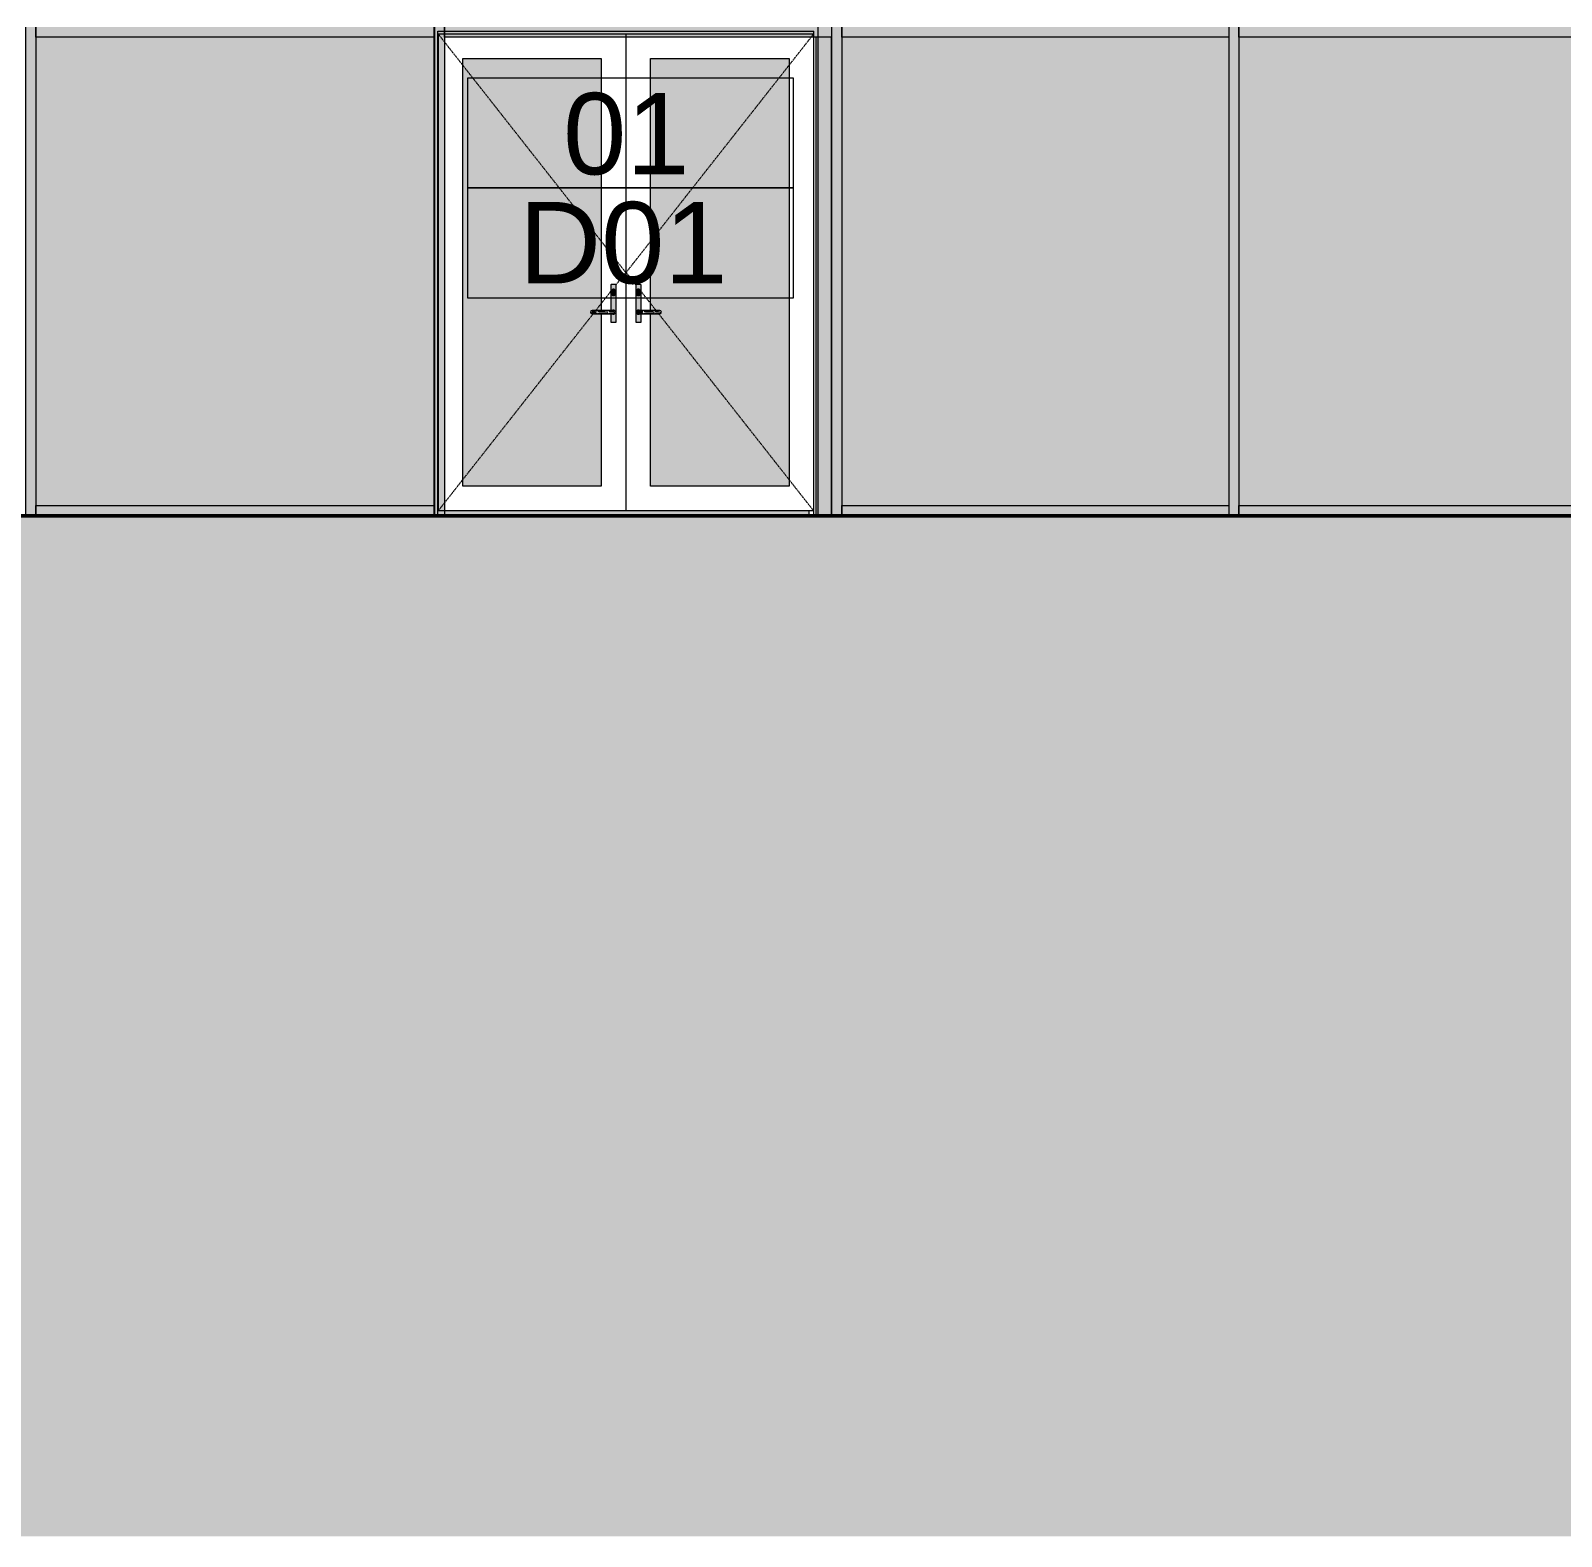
# Model space of a CAD drawing. Header units: millimetres. Extents: x -2361666 to -2009843, y -375 to 29863.
# Drawn here: x -2220495 to -2212978, y 188 to 7583 of the extents above; entities that cross this region are included whole.
import ezdxf

# ---------------------------------------------------------------- set-up
doc = ezdxf.new("R2010")
doc.units = ezdxf.units.MM
doc.linetypes.add('AEC_Center', pattern=[24, 12, -4, 4, -4])
doc.linetypes.add('Dash Small', pattern=[9, 3, -1.5, 3, -1.5])
for name, color, linetype, lineweight in [('A-DETL', 90, 'Continuous', 50), ('A-DETL-GENF', 92, 'Continuous', 5), ('A-DOOR', 31, 'Continuous', 5), ('A-DOOR-FRAM', 31, 'Continuous', 5), ('A-DOOR-GLAZ', 31, 'Continuous', 5), ('A-DOOR-IDEN', 31, 'Continuous', 5), ('A-FLOR-LEVL', 51, 'Continuous', 5), ('A-GLAZ-CURT', 52, 'Continuous', 5), ('A-GLAZ-CWMG', 51, 'Continuous', 5), ('A-WALL', 113, 'Continuous', 5)]:
    doc.layers.add(name, color=color, linetype=linetype, lineweight=lineweight)
doc.styles.add('Arial_2', font='arial.ttf', dxfattribs={"height": 400})

# ---------------------------------------------------------------- blocks, each defined once
blk = doc.blocks.new('System Panel - Glazed-2890822-SOUTH EAST - PART A')
at = {"layer": 'A-GLAZ-CURT'}
blk.add_hatch(color=256, dxfattribs=at).paths.add_polyline_path([(-975143.1, 5250), (-973336.1, 5250), (-973336.1, 7550), (-975143.1, 7550), (-975143.1, 5253.4)])
blk = doc.blocks.new('Rectangular Mullion - 50x100mm-2890358-SOUTH EAST - PART A')
at = {"layer": 'A-GLAZ-CWMG'}
blk.add_hatch(color=256, dxfattribs=at).paths.add_polyline_path([(-973336.0618, 5200), (-973336.0618, 5250), (-975143.0618, 5250), (-975143.0618, 5200), (-973346.0618, 5200)])
for p, q in [((-975143.0618, 5200), (-975143.0618, 5250)), ((-975143.0618, 5250), (-973336.0618, 5250)), ((-973336.0618, 5250), (-973336.0618, 5200))]:
    blk.add_line(p, q, dxfattribs=at)
blk = doc.blocks.new('System Panel - Glazed-V209-SOUTH EAST - PART A')
at = {"layer": 'A-GLAZ-CURT'}
blk.add_hatch(color=256, dxfattribs=at).paths.add_polyline_path([(-975193.0618, 5250), (-975193.0618, 7550), (-977093.0618, 7550), (-977093.0618, 5250), (-975262.6101, 5250)])
blk = doc.blocks.new('System Panel - Glazed-1779786-SOUTH EAST - PART A')
at = {"layer": 'A-GLAZ-CURT'}
blk.add_hatch(color=256, dxfattribs=at).paths.add_polyline_path([(-979414.3, 5250), (-979095.9, 5250), (-979095.9, 7550), (-981051, 7550), (-981051, 5250), (-979421.8, 5250)])
blk = doc.blocks.new('Rectangular Mullion - 50x100mm-V211-SOUTH EAST - PART A')
at = {"layer": 'A-GLAZ-CWMG'}
blk.add_hatch(color=256, dxfattribs=at).paths.add_polyline_path([(-975193.0618, 5200), (-975193.0618, 5250), (-977093.0618, 5250), (-977093.0618, 5200), (-975262.6101, 5200)])
for p, q in [((-977093.0618, 5200), (-977093.0618, 5250)), ((-977093.0618, 5250), (-975193.0618, 5250)), ((-975193.0618, 5250), (-975193.0618, 5200))]:
    blk.add_line(p, q, dxfattribs=at)
blk = doc.blocks.new('Rectangular Mullion - 50x100mm-1779784-SOUTH EAST - PART A')
at = {"layer": 'A-GLAZ-CWMG'}
blk.add_hatch(color=256, dxfattribs=at).paths.add_polyline_path([(-979170.1, 5200), (-979093.1, 5200), (-979093.1, 5250), (-981051, 5250), (-981051, 5200), (-979374.8, 5200)])
for p, q in [((-981051, 5200), (-981051, 5250)), ((-981051, 5250), (-979093.1, 5250)), ((-979093.1, 5250), (-979093.1, 5200))]:
    blk.add_line(p, q, dxfattribs=at)
blk = doc.blocks.new('Rectangular Mullion - 50x100mm-V213-SOUTH EAST - PART A')
at = {"layer": 'A-GLAZ-CWMG'}
blk.add_hatch(color=256, dxfattribs=at).paths.add_polyline_path([(-975193.0618, 5200), (-975143.0618, 5200), (-975143.0618, 7600), (-975193.0618, 7600), (-975193.0618, 5208.04855)])
for p, q in [((-975193.0618, 7600), (-975193.0618, 5200)), ((-975143.0618, 7600), (-975143.0618, 5200))]:
    blk.add_line(p, q, dxfattribs=at)
blk = doc.blocks.new('Rectangular Mullion - 50x100mm-2890359-SOUTH EAST - PART A')
at = {"layer": 'A-GLAZ-CWMG'}
blk.add_hatch(color=256, dxfattribs=at).paths.add_polyline_path([(-973526, 7550), (-973336.1, 7550), (-973336.1, 7600), (-975143.1, 7600), (-975143.1, 7550), (-973553.1, 7550)])
for p, q in [((-975143.1, 7550), (-975143.1, 7600)), ((-973336.1, 7600), (-973336.1, 7550)), ((-973336.1, 7550), (-975143.1, 7550))]:
    blk.add_line(p, q, dxfattribs=at)
blk = doc.blocks.new('Rectangular Mullion - 50x100mm-V214-SOUTH EAST - PART A')
at = {"layer": 'A-GLAZ-CWMG'}
blk.add_hatch(color=256, dxfattribs=at).paths.add_polyline_path([(-975427.7, 7550), (-975193.1, 7550), (-975193.1, 7600), (-977093.1, 7600), (-977093.1, 7550), (-975429.1, 7550)])
for p, q in [((-977093.1, 7550), (-977093.1, 7600)), ((-975193.1, 7600), (-975193.1, 7550)), ((-975193.1, 7550), (-977093.1, 7550))]:
    blk.add_line(p, q, dxfattribs=at)
blk = doc.blocks.new('Rectangular Mullion - 50x100mm-1779785-SOUTH EAST - PART A')
at = {"layer": 'A-GLAZ-CWMG'}
blk.add_hatch(color=256, dxfattribs=at).paths.add_polyline_path([(-980146.9, 7550), (-979093.1, 7550), (-979093.1, 7600), (-981051, 7600), (-981051, 7550), (-980635.4, 7550)])
for p, q in [((-981051, 7550), (-981051, 7600)), ((-979093.1, 7600), (-979093.1, 7550)), ((-979093.1, 7550), (-981051, 7550))]:
    blk.add_line(p, q, dxfattribs=at)
blk = doc.blocks.new('X_Door-Panel-Hinge-Standard - Standard-V216-SOUTH EAST - PART A')
at = {"layer": 'A-DOOR-GLAZ'}
h = blk.add_hatch(color=256, dxfattribs=at)
h.paths.add_polyline_path([(-978013.9, 6206.9), (-978012.9, 6194.3), (-978008.2, 6200), (-978012.9, 6205.7)])
h.paths.add_polyline_path([(-977949, 5345), (-977351.9, 5345), (-977351.9, 7445), (-978031.9, 7445), (-978031.9, 6207.7), (-977986.6, 6205.7), (-977984.7, 6197.9), (-977987.7, 6192.1), (-977996.4, 6193.9), (-978008.2, 6192.9), (-978031.9, 6192.3), (-978031.9, 5345)])
at = {"layer": 'A-DOOR', "linetype": 'Dash Small'}
for p, q in [((-978151.9, 6395), (-977231.9, 7565)), ((-978104.4, 6334.5), (-978151.9, 6395)), ((-978003.8, 6206.6), (-978078.9, 6302.2)), ((-977231.9, 5225), (-977993.5, 6193.6))]:
    blk.add_line(p, q, dxfattribs=at)
at = {"layer": 'A-DOOR'}
for p, q in [((-978151.9, 5225), (-978151.9, 7565)), ((-977231.9, 7565), (-978151.9, 7565)), ((-977231.9, 7565), (-977231.9, 5225)), ((-978031.9, 7445), (-977351.9, 7445)), ((-978031.9, 6207.7), (-978031.9, 7445)), ((-977351.9, 7445), (-977351.9, 5345)), ((-978031.9, 5345), (-978031.9, 6192.6)), ((-977351.9, 5345), (-978031.9, 5345)), ((-977231.9, 5225), (-978151.9, 5225))]:
    blk.add_line(p, q, dxfattribs=at)
blk = doc.blocks.new('X_Door-Panel-Hinge-Standard - Standard-V217-SOUTH EAST - PART A')
at = {"layer": 'A-DOOR-GLAZ'}
h = blk.add_hatch(color=256, dxfattribs=at)
h.paths.add_polyline_path([(-978291.9, 6193.1), (-978293, 6205.6), (-978297.7, 6200), (-978293, 6194.3)])
h.paths.add_polyline_path([(-978925.9, 5345), (-978273.9, 5345), (-978273.9, 6192.3), (-978318.7, 6193.2), (-978322.3, 6200), (-978318.2, 6207.9), (-978309.4, 6206.1), (-978297.7, 6207.1), (-978273.9, 6207.7), (-978273.9, 7445), (-978953.9, 7445), (-978953.9, 5345)])
at = {"layer": 'A-DOOR', "linetype": 'Dash Small'}
for p, q in [((-978153.9, 6395), (-979073.9, 7565)), ((-978201.5, 6334.5), (-978153.9, 6395)), ((-978302.1, 6206.6), (-978226.9, 6302.2)), ((-979073.9, 5225), (-978312.3, 6193.6))]:
    blk.add_line(p, q, dxfattribs=at)
at = {"layer": 'A-DOOR'}
for p, q in [((-979073.9, 5225), (-979073.9, 7565)), ((-978153.9, 7565), (-979073.9, 7565)), ((-978153.9, 7565), (-978153.9, 5225)), ((-978953.9, 5345), (-978953.9, 7445)), ((-978953.9, 7445), (-978273.9, 7445)), ((-978273.9, 7445), (-978273.9, 6207.7)), ((-978273.9, 6192.6), (-978273.9, 5345)), ((-978273.9, 5345), (-978953.9, 5345)), ((-978153.9, 5225), (-979073.9, 5225))]:
    blk.add_line(p, q, dxfattribs=at)
blk = doc.blocks.new('X_Door-Frame-Wood - Standard-V218-SOUTH EAST - PART A')
at = {"layer": 'A-DOOR-FRAM'}
for p, q in [((-979095.9, 7600), (-979095.9, 5200)), ((-977209.9, 7600), (-977209.9, 5200)), ((-979075.9, 5200), (-979075.9, 7580)), ((-979075.9, 7580), (-977229.9, 7580)), ((-977229.9, 5200), (-977229.9, 7580)), ((-977254.9, 5225), (-977254.9, 5200))]:
    blk.add_line(p, q, dxfattribs=at)
blk = doc.blocks.new('X_Door-Handle-Lockwood 4800 Series Lever - Standard-V219-SOUTH EAST - PART A')
at = {"layer": 'A-DOOR'}
h = blk.add_hatch(color=256, dxfattribs=at)
h.paths.add_polyline_path([(-978218.9, 6150), (-978200.9, 6151), (-978203.3, 6310.1), (-978206.9, 6283.9), (-978213.9, 6281), (-978221, 6283.9), (-978223.9, 6291), (-978225.9, 6323.7), (-978226.9, 6334), (-978226.9, 6207.5), (-978218.9, 6208.7), (-978211.4, 6209.7), (-978205.3, 6205), (-978204.3, 6197.4), (-978208.9, 6191.3), (-978216.5, 6190.3), (-978226.9, 6192.5), (-978225.9, 6150), (-978221, 6150)])
h.paths.add_polyline_path([(-978204.3, 6305.6), (-978201.9, 6335), (-978226.9, 6334), (-978221.8, 6309), (-978216.5, 6312.7), (-978208.9, 6311.7), (-978205.3, 6308)])
for points in [[(-978213.9, 6281), (-978208, 6283.9), (-978203.9, 6291), (-978205.3, 6308), (-978217.8, 6311.7), (-978223.6, 6305.6), (-978223.6, 6288.4), (-978216.5, 6281.7), (-978215.2, 6281.3)], [(-978315.7, 6200), (-978296, 6202.1), (-978291.9, 6206.9), (-978319, 6206.3), (-978322.3, 6200), (-978315.8, 6200)], [(-978318.2, 6192.1), (-978309.4, 6193.9), (-978299.9, 6192.8), (-978293, 6194.3), (-978299.9, 6200), (-978322.3, 6200), (-978318.7, 6193.2)], [(-978291.9, 6200), (-978240.9, 6202.1), (-978240.9, 6207.7), (-978291.9, 6205.7), (-978291.9, 6202.1)], [(-978291.9, 6192.3), (-978240.9, 6194.3), (-978240.9, 6200), (-978291.9, 6197.9), (-978291.9, 6192.8)], [(-978230.5, 6192.1), (-978211.4, 6194.7), (-978211.4, 6200), (-978236.9, 6197.9), (-978240.9, 6193.1), (-978234.6, 6192.5)], [(-978220.7, 6200), (-978210.6, 6200), (-978213.8, 6206), (-978234.6, 6207.5), (-978239.9, 6205.7), (-978234.6, 6200), (-978221, 6200)]]:
    blk.add_hatch(color=256, dxfattribs=at).paths.add_polyline_path(points)
for p, q in [((-978226.9, 6334), (-978226.9, 6207.5)), ((-978201.9, 6335), (-978225.9, 6335)), ((-978200.9, 6151), (-978200.9, 6334)), ((-978223.9, 6303), (-978223.9, 6291)), ((-978203.9, 6291), (-978203.9, 6303)), ((-978240.9, 6208), (-978291.9, 6208)), ((-978291.9, 6192), (-978240.9, 6192)), ((-978226.9, 6192.5), (-978226.9, 6151)), ((-978225.9, 6150), (-978201.9, 6150))]:
    blk.add_line(p, q, dxfattribs=at)
at = {"layer": 'A-DOOR', "flags": 128}
for points in [[(-978291.9, 6208), (-978293, 6208), (-978294.1, 6208), (-978295.2, 6208), (-978296.2, 6208), (-978297.3, 6208), (-978298.4, 6208), (-978299.4, 6208), (-978300.4, 6208), (-978301.5, 6208), (-978302.5, 6208), (-978303.4, 6208), (-978304.4, 6208), (-978305.4, 6208), (-978306.3, 6208), (-978307.2, 6208), (-978308.1, 6208), (-978308.9, 6208), (-978309.7, 6208), (-978310.5, 6208), (-978311.3, 6208), (-978312, 6208), (-978312.8, 6208), (-978313.4, 6208), (-978314.1, 6208), (-978314.7, 6208), (-978315.2, 6208), (-978315.8, 6208), (-978316.2, 6208), (-978316.7, 6208), (-978317.1, 6208), (-978317.5, 6208), (-978317.8, 6208), (-978318.1, 6208), (-978318.3, 6208), (-978318.5, 6208), (-978318.7, 6208), (-978318.8, 6208), (-978318.9, 6208), (-978318.9, 6208)], [(-978318.9, 6192), (-978318.9, 6192), (-978318.9, 6192), (-978318.7, 6192), (-978318.6, 6192), (-978318.4, 6192), (-978318.2, 6192), (-978317.9, 6192), (-978317.6, 6192), (-978317.2, 6192), (-978316.8, 6192), (-978316.4, 6192), (-978315.9, 6192), (-978315.4, 6192), (-978314.8, 6192), (-978314.2, 6192), (-978313.6, 6192), (-978312.9, 6192), (-978312.2, 6192), (-978311.5, 6192), (-978310.8, 6192), (-978310, 6192), (-978309.1, 6192), (-978308.3, 6192), (-978307.4, 6192), (-978306.5, 6192), (-978305.6, 6192), (-978304.7, 6192), (-978303.7, 6192), (-978302.7, 6192), (-978301.7, 6192), (-978300.7, 6192), (-978299.7, 6192), (-978298.6, 6192), (-978297.6, 6192), (-978296.5, 6192), (-978295.5, 6192), (-978294.4, 6192), (-978293.3, 6192), (-978292.2, 6192), (-978291.9, 6192)], [(-978213.9, 6208), (-978214, 6208), (-978214, 6208), (-978214.1, 6208), (-978214.3, 6208), (-978214.5, 6208), (-978214.7, 6208), (-978215, 6208), (-978215.3, 6208), (-978215.7, 6208), (-978216.1, 6208), (-978216.5, 6208), (-978217, 6208), (-978217.5, 6208), (-978218.1, 6208), (-978218.7, 6208), (-978219.3, 6208), (-978219.9, 6208), (-978220.6, 6208), (-978221.4, 6208), (-978222.1, 6208), (-978222.9, 6208), (-978223.7, 6208), (-978224.6, 6208), (-978225.5, 6208), (-978226.4, 6208), (-978227.3, 6208), (-978228.2, 6208), (-978229.2, 6208), (-978230.2, 6208), (-978231.2, 6208), (-978232.2, 6208), (-978233.2, 6208), (-978234.2, 6208), (-978235.3, 6208), (-978236.4, 6208), (-978237.4, 6208), (-978238.5, 6208), (-978239.6, 6208), (-978240.6, 6208), (-978240.9, 6208)], [(-978240.9, 6192), (-978239.9, 6192), (-978238.8, 6192), (-978237.7, 6192), (-978236.6, 6192), (-978235.6, 6192), (-978234.5, 6192), (-978233.5, 6192), (-978232.4, 6192), (-978231.4, 6192), (-978230.4, 6192), (-978229.4, 6192), (-978228.5, 6192), (-978227.5, 6192), (-978226.6, 6192), (-978225.7, 6192), (-978224.8, 6192), (-978224, 6192), (-978223.1, 6192), (-978222.3, 6192), (-978221.6, 6192), (-978220.8, 6192), (-978220.1, 6192), (-978219.5, 6192), (-978218.8, 6192), (-978218.2, 6192), (-978217.7, 6192), (-978217.1, 6192), (-978216.6, 6192), (-978216.2, 6192), (-978215.8, 6192), (-978215.4, 6192), (-978215.1, 6192), (-978214.8, 6192), (-978214.5, 6192), (-978214.3, 6192), (-978214.2, 6192), (-978214.1, 6192), (-978214, 6192), (-978213.9, 6192)]]:
    blk.add_lwpolyline(points, dxfattribs=at)
at = {"layer": 'A-DOOR'}
for centre, radius, start, end in [((-978225.9, 6334), 1, 90, 180), ((-978201.9, 6334), 1, 0, 90), ((-978213.9, 6303), 10, 360, 180), ((-978213.9, 6291), 10, 180, 0), ((-978213.9, 6291), 10, 195, 210), ((-978213.9, 6303), 10, 0, 120), ((-978213.9, 6291), 10, 240, 300), ((-978213.9, 6291), 10, 315, 0), ((-978213.9, 6303), 10, 0, 15), ((-978213.9, 6303), 10, 0, 15), ((-978318.9, 6200), 8, 90, 270), ((-978318.9, 6200), 8, 90, 180), ((-978318.9, 6200), 8, 180, 270), ((-978318.9, 6200), 8, 60, 62.91343), ((-978318.9, 6200), 8, 297.08657, 300), ((-978213.9, 6200), 10, 0, 135), ((-978213.9, 6200), 10, 225, 0), ((-978213.9, 6200), 8, 0, 120), ((-978213.9, 6200), 8, 240, 0), ((-978213.9, 6200), 8, 270, 90), ((-978225.9, 6151), 1, 180, 270), ((-978201.9, 6151), 1, 270, 0)]:
    blk.add_arc(centre, radius, start, end, dxfattribs=at)
blk = doc.blocks.new('X_Door-Handle-Lockwood 4800 Series Lever - Standard-V220-SOUTH EAST - PART A')
at = {"layer": 'A-DOOR'}
h = blk.add_hatch(color=256, dxfattribs=at)
h.paths.add_polyline_path([(-978096.9, 6150), (-978078.9, 6151), (-978078.9, 6192.5), (-978086.9, 6191.3), (-978094.5, 6190.3), (-978100.6, 6195), (-978101.6, 6202.6), (-978096.9, 6208.7), (-978089.4, 6209.7), (-978078.9, 6207.5), (-978081.3, 6310.1), (-978084.9, 6283.9), (-978091.9, 6281), (-978099, 6283.9), (-978101.9, 6291), (-978103.9, 6323.7), (-978104.9, 6334), (-978103.9, 6150), (-978099, 6150)])
h.paths.add_polyline_path([(-978101.6, 6305.6), (-978096.9, 6311.7), (-978089.4, 6312.7), (-978083.3, 6308), (-978081.8, 6310.1), (-978079.9, 6335), (-978104.9, 6334), (-978101.9, 6308)])
for points in [[(-978091.9, 6281), (-978084.9, 6285), (-978081.9, 6291), (-978084, 6308.6), (-978091.8, 6311.7), (-978101.2, 6305.6), (-978101.9, 6303), (-978100.6, 6288.7), (-978094.5, 6281.7), (-978093.2, 6281.3)], [(-978075.3, 6192.1), (-978066, 6194.4), (-978071.3, 6200), (-978095.3, 6200), (-978094.5, 6194.3), (-978076.4, 6192.2)], [(-978071.3, 6200), (-978069, 6202.1), (-978064.9, 6206.9), (-978086.4, 6206.7), (-978094.5, 6205.3), (-978094.5, 6200), (-978075.3, 6200)], [(-978031.9, 6200), (-978013.9, 6202.1), (-978013.9, 6207.7), (-978064.9, 6205.7), (-978064.9, 6200)], [(-978031.9, 6192.3), (-978013.9, 6194.3), (-978013.9, 6200), (-978064.9, 6197.9), (-978064.9, 6192.3)], [(-977987.7, 6192.1), (-977983.6, 6200), (-978009.9, 6197.9), (-978013.9, 6193.1), (-977989.9, 6193.1)], [(-978008.2, 6200), (-977984.7, 6202.1), (-977987.7, 6207.9), (-977996.4, 6206.1), (-978006, 6207.2), (-978012.9, 6205.6), (-978009.8, 6201.9)]]:
    blk.add_hatch(color=256, dxfattribs=at).paths.add_polyline_path(points)
for p, q in [((-978104.9, 6334), (-978104.9, 6151)), ((-978079.9, 6335), (-978103.9, 6335)), ((-978078.9, 6207.5), (-978078.9, 6334)), ((-978101.9, 6303), (-978101.9, 6291)), ((-978081.9, 6291), (-978081.9, 6303)), ((-978078.9, 6151), (-978078.9, 6192.5)), ((-978013.9, 6208), (-978064.9, 6208)), ((-978064.9, 6192), (-978013.9, 6192)), ((-978103.9, 6150), (-978079.9, 6150))]:
    blk.add_line(p, q, dxfattribs=at)
at = {"layer": 'A-DOOR', "flags": 128}
for points in [[(-978064.9, 6208), (-978066, 6208), (-978067.1, 6208), (-978068.2, 6208), (-978069.2, 6208), (-978070.3, 6208), (-978071.4, 6208), (-978072.4, 6208), (-978073.4, 6208), (-978074.5, 6208), (-978075.5, 6208), (-978076.4, 6208), (-978077.4, 6208), (-978078.4, 6208), (-978079.3, 6208), (-978080.2, 6208), (-978081.1, 6208), (-978081.9, 6208), (-978082.7, 6208), (-978083.5, 6208), (-978084.3, 6208), (-978085, 6208), (-978085.8, 6208), (-978086.4, 6208), (-978087.1, 6208), (-978087.7, 6208), (-978088.2, 6208), (-978088.8, 6208), (-978089.2, 6208), (-978089.7, 6208), (-978090.1, 6208), (-978090.5, 6208), (-978090.8, 6208), (-978091.1, 6208), (-978091.3, 6208), (-978091.5, 6208), (-978091.7, 6208), (-978091.8, 6208), (-978091.9, 6208), (-978091.9, 6208)], [(-978091.9, 6192), (-978091.9, 6192), (-978091.9, 6192), (-978091.7, 6192), (-978091.6, 6192), (-978091.4, 6192), (-978091.2, 6192), (-978090.9, 6192), (-978090.6, 6192), (-978090.2, 6192), (-978089.8, 6192), (-978089.4, 6192), (-978088.9, 6192), (-978088.4, 6192), (-978087.8, 6192), (-978087.2, 6192), (-978086.6, 6192), (-978085.9, 6192), (-978085.2, 6192), (-978084.5, 6192), (-978083.8, 6192), (-978083, 6192), (-978082.1, 6192), (-978081.3, 6192), (-978080.4, 6192), (-978079.5, 6192), (-978078.6, 6192), (-978077.7, 6192), (-978076.7, 6192), (-978075.7, 6192), (-978074.7, 6192), (-978073.7, 6192), (-978072.7, 6192), (-978071.6, 6192), (-978070.6, 6192), (-978069.5, 6192), (-978068.5, 6192), (-978067.4, 6192), (-978066.3, 6192), (-978065.2, 6192), (-978064.9, 6192)], [(-977986.9, 6208), (-977987, 6208), (-977987, 6208), (-977987.1, 6208), (-977987.3, 6208), (-977987.5, 6208), (-977987.7, 6208), (-977988, 6208), (-977988.3, 6208), (-977988.7, 6208), (-977989.1, 6208), (-977989.5, 6208), (-977990, 6208), (-977990.5, 6208), (-977991.1, 6208), (-977991.7, 6208), (-977992.3, 6208), (-977992.9, 6208), (-977993.6, 6208), (-977994.4, 6208), (-977995.1, 6208), (-977995.9, 6208), (-977996.7, 6208), (-977997.6, 6208), (-977998.5, 6208), (-977999.4, 6208), (-978000.3, 6208), (-978001.2, 6208), (-978002.2, 6208), (-978003.2, 6208), (-978004.2, 6208), (-978005.2, 6208), (-978006.2, 6208), (-978007.2, 6208), (-978008.3, 6208), (-978009.4, 6208), (-978010.4, 6208), (-978011.5, 6208), (-978012.6, 6208), (-978013.6, 6208), (-978013.9, 6208)], [(-978013.9, 6192), (-978012.9, 6192), (-978011.8, 6192), (-978010.7, 6192), (-978009.6, 6192), (-978008.6, 6192), (-978007.5, 6192), (-978006.5, 6192), (-978005.4, 6192), (-978004.4, 6192), (-978003.4, 6192), (-978002.4, 6192), (-978001.5, 6192), (-978000.5, 6192), (-977999.6, 6192), (-977998.7, 6192), (-977997.8, 6192), (-977997, 6192), (-977996.1, 6192), (-977995.3, 6192), (-977994.6, 6192), (-977993.8, 6192), (-977993.1, 6192), (-977992.5, 6192), (-977991.8, 6192), (-977991.2, 6192), (-977990.7, 6192), (-977990.1, 6192), (-977989.6, 6192), (-977989.2, 6192), (-977988.8, 6192), (-977988.4, 6192), (-977988.1, 6192), (-977987.8, 6192), (-977987.5, 6192), (-977987.3, 6192), (-977987.2, 6192), (-977987.1, 6192), (-977987, 6192), (-977986.9, 6192)]]:
    blk.add_lwpolyline(points, dxfattribs=at)
at = {"layer": 'A-DOOR'}
for centre, radius, start, end in [((-978103.9, 6334), 1, 90, 180), ((-978079.9, 6334), 1, 0, 90), ((-978091.9, 6303), 10, 0, 180), ((-978091.9, 6303), 10, 60, 180), ((-978091.9, 6303), 10, 165, 180), ((-978091.9, 6303), 10, 165, 180), ((-978091.9, 6291), 10, 180, 0), ((-978091.9, 6291), 10, 180, 225), ((-978091.9, 6291), 10, 240, 300), ((-978091.9, 6303), 10, 0, 30), ((-978091.9, 6291), 10, 330, 345), ((-978091.9, 6303), 10, 0, 15), ((-978091.9, 6303), 10, 0, 15), ((-978091.9, 6200), 10, 45, 180), ((-978091.9, 6200), 10, 180, 315), ((-978091.9, 6200), 8, 90, 270), ((-978091.9, 6200), 8, 60, 180), ((-978091.9, 6200), 8, 180, 300), ((-977986.9, 6200), 8, 270, 90), ((-977986.9, 6200), 8, 0, 90), ((-977986.9, 6200), 8, 270, 0), ((-978103.9, 6151), 1, 180, 270), ((-978079.9, 6151), 1, 270, 0)]:
    blk.add_arc(centre, radius, start, end, dxfattribs=at)
blk = doc.blocks.new('AA_DOOR_MARK _ TYPE MARK_HA2 - Mark _ Type Mark-1751130-SOUTH EAST - PART A')
at = {"layer": 'A-DOOR-IDEN'}
for p, q in [((-945444.7, 5027.4), (-947044.7, 5027.4)), ((-947044.7, 5027.4), (-947044.7, 4487.4)), ((-945444.7, 4487.4), (-945444.7, 5027.4)), ((-947044.7, 4487.4), (-945444.7, 4487.4)), ((-945444.7, 4487.4), (-947044.7, 4487.4)), ((-947044.7, 4487.4), (-947044.7, 3947.4)), ((-945444.7, 3947.4), (-945444.7, 4487.4)), ((-947044.7, 3947.4), (-945444.7, 3947.4))]:
    blk.add_line(p, q, dxfattribs=at)

msp = doc.modelspace()

# ---------------------------------------------------------------- hatches: boundary and pattern name
at = {"layer": 'A-DETL-GENF'}
msp.add_hatch(color=7, dxfattribs=at).paths.add_polyline_path([(-2268408.9, 187.9), (-2148300.9, 187.9), (-2148300.9, 5200), (-2229410.7, 5200), (-2268408.9, 4345.2), (-2268408.9, 1949.8)])
at = {"layer": 'A-WALL'}
msp.add_hatch(color=256, dxfattribs=at).paths.add_polyline_path([(-2216561.7, 5200), (-2216561.7, 7550), (-2216638.6, 7550), (-2216638.6, 5200), (-2216635, 5200)])
h = msp.add_hatch(color=256, dxfattribs=at)
h.paths.add_polyline_path([(-2217367.7, 5200), (-2216673.6, 5200), (-2216673.6, 5225), (-2217570.6, 5225), (-2217572.6, 5225), (-2218461.7, 5225), (-2218461.7, 5200), (-2217450.6, 5200)])
h.paths.add_polyline_path([(-2167720.6, 5200), (-2166868.9, 5200), (-2166868.9, 5225), (-2168560.6, 5225), (-2168560.6, 5200), (-2167731.7, 5200)])
h.paths.add_polyline_path([(-2186606, 5200), (-2184939.1, 5200), (-2184939.1, 5225), (-2186606, 5225)])

# ---------------------------------------------------------------- linework, layer by layer
at = {"layer": 'A-DETL'}
msp.add_line((-2148300.9, 5200), (-2229410.7, 5200), dxfattribs=at)
at = {"layer": 'A-FLOR-LEVL', "linetype": 'AEC_Center'}
msp.add_line((-2278035.1, 5200), (-2141459.7, 5200), dxfattribs=at)
at = {"layer": 'A-WALL'}
for p, q in [((-2216561.7, 7550), (-2216638.6, 7550)), ((-2216638.6, 7550), (-2216638.6, 5200)), ((-2216561.7, 5200), (-2216561.7, 7550))]:
    msp.add_line(p, q, dxfattribs=at)

# ---------------------------------------------------------------- block references
at = {"layer": 'A-DOOR'}
for name in ['X_Door-Frame-Wood - Standard-V218-SOUTH EAST - PART A', 'X_Door-Panel-Hinge-Standard - Standard-V217-SOUTH EAST - PART A', 'X_Door-Panel-Hinge-Standard - Standard-V216-SOUTH EAST - PART A', 'X_Door-Handle-Lockwood 4800 Series Lever - Standard-V219-SOUTH EAST - PART A', 'X_Door-Handle-Lockwood 4800 Series Lever - Standard-V220-SOUTH EAST - PART A']:
    msp.add_blockref(name, (-1239418.7, 0), dxfattribs=at)
at = {"layer": 'A-DOOR-IDEN'}
msp.add_blockref('AA_DOOR_MARK _ TYPE MARK_HA2 - Mark _ Type Mark-1751130-SOUTH EAST - PART A', (-1271304.9, 2322.3), dxfattribs=at)
at = {"layer": 'A-GLAZ-CURT'}
for name in ['System Panel - Glazed-1779786-SOUTH EAST - PART A', 'System Panel - Glazed-V209-SOUTH EAST - PART A', 'System Panel - Glazed-2890822-SOUTH EAST - PART A']:
    msp.add_blockref(name, (-1239418.7, 0), dxfattribs=at)
at = {"layer": 'A-GLAZ-CWMG'}
for name, p in [('Rectangular Mullion - 50x100mm-V213-SOUTH EAST - PART A', (-1245326.6, 0)), ('Rectangular Mullion - 50x100mm-1779785-SOUTH EAST - PART A', (-1239418.7, 0)), ('Rectangular Mullion - 50x100mm-V213-SOUTH EAST - PART A', (-1243318.7, 0)), ('Rectangular Mullion - 50x100mm-V214-SOUTH EAST - PART A', (-1241368.7, 0)), ('Rectangular Mullion - 50x100mm-V213-SOUTH EAST - PART A', (-1241368.7, 0)), ('Rectangular Mullion - 50x100mm-V214-SOUTH EAST - PART A', (-1239418.7, 0)), ('Rectangular Mullion - 50x100mm-V213-SOUTH EAST - PART A', (-1239418.7, 0)), ('Rectangular Mullion - 50x100mm-2890359-SOUTH EAST - PART A', (-1239418.7, 0)), ('Rectangular Mullion - 50x100mm-1779784-SOUTH EAST - PART A', (-1239418.7, 0)), ('Rectangular Mullion - 50x100mm-V211-SOUTH EAST - PART A', (-1239418.7, 0)), ('Rectangular Mullion - 50x100mm-2890358-SOUTH EAST - PART A', (-1239418.7, 0))]:
    msp.add_blockref(name, p, dxfattribs=at)

# ---------------------------------------------------------------- texts
at = {"layer": 'A-DOOR-IDEN', "char_height": 400, "attachment_point": 1, "style": 'Arial_2'}
for s, insert, width in [('01', (-2217880.4, 7276.5), 769.62), ('D01', (-2218097.1, 6741.2), 1266.666)]:
    msp.add_mtext(s, dxfattribs=dict(at, insert=insert, width=width))

doc.saveas('drawing.dxf')
